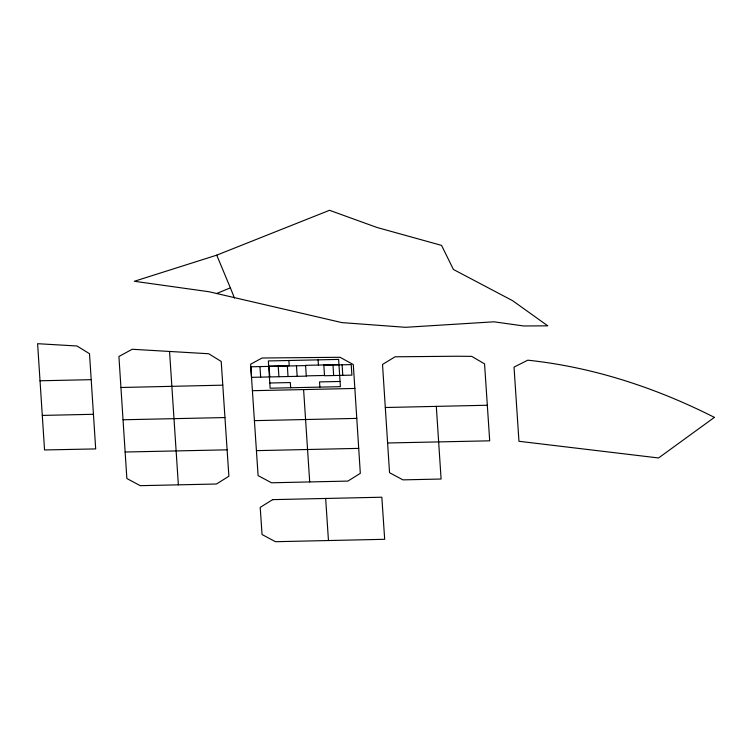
<?xml version="1.0" encoding="UTF-8"?>
<svg xmlns="http://www.w3.org/2000/svg" width="752" height="752" viewBox="0 0 752 752"><rect width="100%" height="100%" fill="white"/><g stroke="black" fill="none" stroke-linecap="round" stroke-linejoin="round"><path stroke-width="1.13" d="M216.426 293.59L230.366 287.856L216.736 255.154L134.335 281.276L209.131 291.757L341.916 322.608L405.525 327.308L493.998 321.809L523.655 325.973L547.766 325.832L512.638 300.706L453.409 269.47L441.546 245.387L376.968 227.471L329.526 210.297L216.736 255.154M120.931 387.496L222.789 385.165L228.881 476.251L216.482 484.006L140.248 485.67L126.862 478.516L118.91 356.476L132.239 349.266L208.718 353.75L221.21 361.449L222.789 385.165M268.69 366.149L289.219 365.698L288.881 360.499M338.955 364.607L305.575 365.34L306.28 376.132L251.535 377.335L250.839 366.797L305.594 365.594M323.839 365.199L351.222 364.598L351.908 375.135L324.535 375.737L323.821 364.936M40.035 380.785L91.199 379.666L95.692 448.916L44.547 449.959L37.6 343.692L76.995 345.995L89.497 353.694L91.199 379.666M306.271 375.878L324.516 375.474M269.789 383.003L290.328 382.552L290.667 387.75M340.064 381.471L319.525 381.913L319.873 387.111M252.418 390.702L354.85 388.455L360.321 473.346L347.894 481.083L271.5 482.784L258.096 475.612L250.632 364.203L262.072 358.008L340.045 357.285L353.299 364.551L354.85 388.455M385.306 407.509L487.324 405.243M42.3 415.414L93.417 414.296M123.046 419.766L224.961 417.557M254.43 420.65L356.786 418.394M387.6 442.984L489.702 440.822L484.561 363.893L471.748 356.373L456.925 356.232L395.091 356.796L382.514 364.447L389.536 472.698L402.94 479.87L441.095 479.024L436.31 406.39M125.133 452.018L227.123 449.828M256.423 450.636L358.723 448.38M230.366 287.856L234.483 298.074M342.094 364.795L342.78 375.333M332.967 364.993L333.662 375.53M318.077 359.86L318.416 365.058M325.663 498.454L328.455 540.538M303.601 389.574L309.702 481.929M296.467 365.792L297.162 376.329M287.339 365.998L288.035 376.536M278.221 366.196L278.907 376.733M269.094 366.393L269.78 376.931M259.966 366.591L260.662 377.128M169.557 351.457L178.365 484.843M714.4 417.379L658.564 457.968L518.955 441.283L514.03 367.098L527.791 360.189C593.037 367.07 656.007 387.816 714.4 417.379M272.638 499.638L260.211 507.374L262.044 534.531L275.448 541.703L384.676 539.297L381.837 497.213L272.638 499.638M338.616 359.409L268.342 360.951L270.137 388.201L340.402 386.669L338.616 359.409"/></g></svg>
